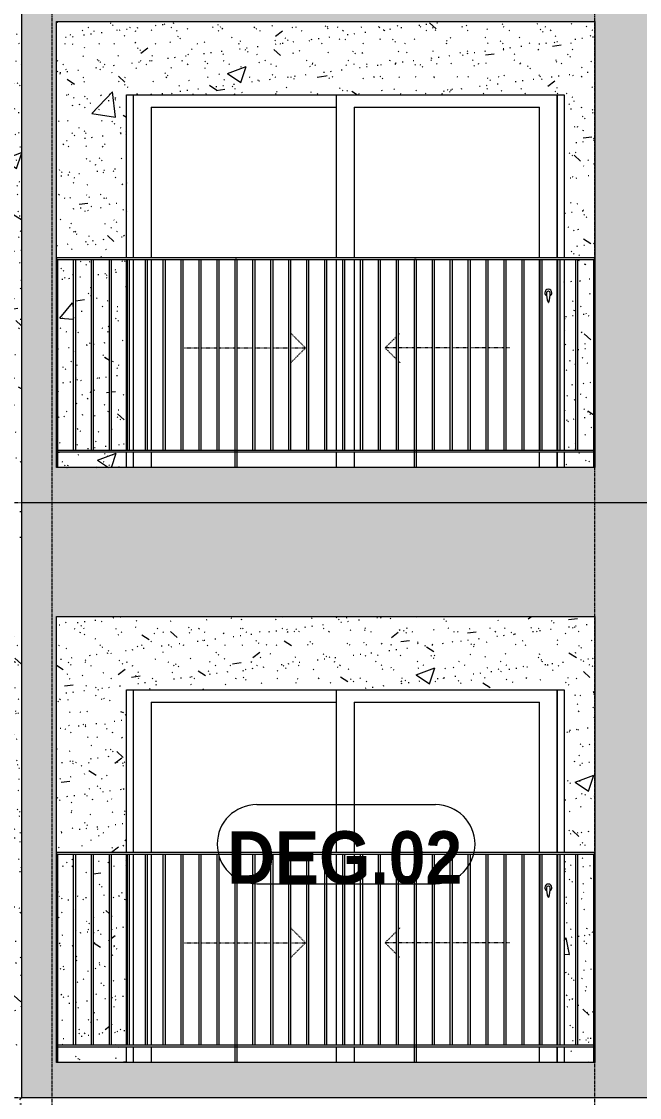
# Model space of a CAD drawing. Header units: millimetres. Extents: x 3451 to 201731, y -8641 to 35300.
# Drawn here: x 69762 to 73293, y 9000 to 15150 of the extents above; entities that cross this region are included whole.
import ezdxf

# ---------------------------------------------------------------- set-up
doc = ezdxf.new("R2010")
doc.units = ezdxf.units.MM
for name, pattern in [('Centre', [31.75, 6.35, -4.7625, 15.875, -4.7625]), ('Dash', [6, 3, -3]), ('Grid Line', [22.225, 12.7, -3.175, 3.175, -3.175])]:
    doc.linetypes.add(name, pattern=pattern)
for name, color, linetype, lineweight in [('0-1', 7, 'Continuous', 5), ('A-DOOR', 31, 'Continuous', 9), ('A-DOOR-FRAM', 31, 'Continuous', 9), ('A-DOOR-HDLN', 31, 'Dash', 18), ('A-DOOR-IDEN', 31, 'Continuous', 9), ('A-FLOR-HRAL', 11, 'Continuous', 9), ('A-FLOR-LEVL-2', 51, 'Centre', 9), ('A-WALL', 113, 'Continuous', 9), ('A-WALL-PATT-2', 9, 'Continuous', 9), ('A-WALL-PATT-3', 111, 'Continuous', 5), ('I-WALL-1', 7, 'Continuous', 9), ('S-GRID-1', 1, 'Grid Line', 9)]:
    doc.layers.add(name, color=color, linetype=linetype, lineweight=lineweight)
doc.styles.add('Arial_B_1', font='arialbd.ttf', dxfattribs={"width": 0.9, "height": 300})
pattern_1 = [(50, (49422.4, 14125), (1093.104, -95.634), [114.3, -1257.3]), (355, (49422.4, 14125), (-211.46, 1146.34), [91.44, -1005.84]), (100.451, (49513.5, 14117), (881.656, 1050.7), [97.14, -1068.54]), (46.184, (49422.4, 14429.8), (1626.475, -252.26), [171.45, -1885.95]), (96.636, (49558, 14408.8), (1424.42, 1484.57), [145.71, -1602.81]), (351.184, (49422.4, 14429.8), (1424.43, 1484.55), [137.16, -1508.76]), (21, (49574.8, 14353.6), (909.686, -613.59), [114.3, -1257.3]), (326, (49574.8, 14353.6), (370.81, 1105.13), [91.44, -1005.84]), (71.451, (49650.6, 14302.5), (1280.503, 491.53), [97.14, -1068.54]), (37.5, (49422.43, 14125), (18.5313, 507.33), [50.292, -943.356, 50.292, -970.788, -1009.65]), (37.5, (49422.43, 14125), (18.5313, 507.33), [-2014.728, 50.292, -959.358]), (7.5, (49422.43, 14125), (400.918, 601.084), [50.292, -531.876, 50.292, -920.496, -384.81]), (7.5, (49422.43, 14125), (400.918, 601.084), [-1552.956, 50.292, -334.518]), (327.5, (49082.58, 14125), (813.545, -34.374), [50.292, -330.708, 50.292, -1138.428, -1577.34]), (327.5, (49082.58, 14125), (813.545, -34.374), [-1569.72, 50.292, -1527.048]), (317.5, (48930.2, 14125), (888.775, 152.56), [50.292, -445.008, 50.292, -739.14, -1120.14]), (317.5, (48930.2, 14125), (888.775, 152.56), [-1284.73, 50.29, -1069.85])]
pattern_2 = [(37.5, (49422.43, 14125), (-4.79953, 146.8239), [5.029, -110.795, 5.029, -124.511, -123.825]), (37.5, (49422.43, 14125), (-4.79953, 146.8239), [-245.364, 5.029, -118.796]), (7.5, (49422.43, 14125), (134.8574, 215.0472), [5.029, -57.455, 5.029, -99.365, -40.005]), (7.5, (49422.43, 14125), (134.8574, 215.0472), [-166.878, 5.029, -34.976]), (327.5, (49328.7, 14125), (237.29776, 0.4316), [5.029, -33.071, 5.029, -132.131, -179.07]), (327.5, (49328.7, 14125), (237.29776, 0.4316), [-175.26, 5.029, -174.041]), (317.5, (49328.7, 14125), (229.067, 66.8792), [5.029, -14.021, 5.029, -84.887, -102.87]), (317.5, (49328.7, 14125), (229.067, 66.8792), [-108.966, 5.029, -97.841])]

# ---------------------------------------------------------------- blocks, each defined once
blk = doc.blocks.new('NCV_TKTC_TANG 3 - 4_rvt-1-TKCS_MẶT CẮT C')
at = {"layer": 'A-WALL-PATT-2'}
h = blk.add_hatch(dxfattribs=at)
h.set_pattern_fill('FP_4', color=256, style=0, pattern_type=2)
h.set_pattern_definition(pattern_1)
h.paths.add_polyline_path([(69761.9, 12350), (69761.9, 12550), (69759, 12550), (69759, 12690), (68644, 12690), (68644, 12594), (69751.9, 12594), (69751.9, 12350)])
h.paths.add_polyline_path([(69431.5, 12700), (69534, 12700), (69534, 13315), (69431.5, 13315), (69431.5, 12700.1)])
h.paths.add_polyline_path([(69084, 12700), (69084, 13315), (68981.5, 13315), (68981.5, 12700), (69024.5, 12700)])
h.paths.add_polyline_path([(69421.5, 12700), (69421.5, 13315), (69319, 13315), (69319, 12700)])
h.paths.add_polyline_path([(68971.5, 12700), (68971.5, 13315), (68869, 13315), (68869, 12700)])
h.paths.add_polyline_path([(69309, 12700), (69309, 13315), (69206.5, 13315), (69206.5, 12700)])
h.paths.add_polyline_path([(69758, 12700), (69759, 12700), (69759, 13790), (69656.5, 13790), (69656.5, 12700)])
h.paths.add_polyline_path([(69544, 12700), (69646.5, 12700), (69646.5, 13790), (69637, 13790), (69637, 13315), (69544, 13315), (69544, 12945.8)])
h.paths.add_polyline_path([(69196.5, 12700), (69196.5, 13315), (69094, 13315), (69094, 12700)])
h.paths.add_polyline_path([(68859, 12700), (68859, 13315), (68756.5, 13315), (68756.5, 12700)])
h.paths.add_polyline_path([(68746.5, 12700), (68746.5, 13315), (68737, 13315), (68737, 13790), (68644, 13790), (68644, 12700)])
h.paths.add_polyline_path([(68634.9, 13790), (68639, 13790), (68639, 13800), (68737, 13800), (68737, 14715), (69637, 14715), (69637, 13800), (69761.9, 13800), (69761.9, 15600), (69751.9, 15600), (69751.9, 15150), (68634.9, 15150), (68634.9, 14800)])
h = blk.add_hatch(dxfattribs=at)
h.set_pattern_fill('FP_5', color=256, style=0, pattern_type=2)
h.set_pattern_definition(pattern_2)
h.paths.add_polyline_path([(69761.9, 12350), (69761.9, 12550), (69759, 12550), (69759, 12690), (68644, 12690), (68644, 12594), (69751.9, 12594), (69751.9, 12350)])
h.paths.add_polyline_path([(69431.5, 12700), (69534, 12700), (69534, 13315), (69431.5, 13315), (69431.5, 12700.1)])
h.paths.add_polyline_path([(69084, 12700), (69084, 13315), (68981.5, 13315), (68981.5, 12700), (69024.5, 12700)])
h.paths.add_polyline_path([(69421.5, 12700), (69421.5, 13315), (69319, 13315), (69319, 12700)])
h.paths.add_polyline_path([(68971.5, 12700), (68971.5, 13315), (68869, 13315), (68869, 12700)])
h.paths.add_polyline_path([(69309, 12700), (69309, 13315), (69206.5, 13315), (69206.5, 12700)])
h.paths.add_polyline_path([(69758, 12700), (69759, 12700), (69759, 13790), (69656.5, 13790), (69656.5, 12700)])
h.paths.add_polyline_path([(69544, 12700), (69646.5, 12700), (69646.5, 13790), (69637, 13790), (69637, 13315), (69544, 13315), (69544, 12945.8)])
h.paths.add_polyline_path([(69196.5, 12700), (69196.5, 13315), (69094, 13315), (69094, 12700)])
h.paths.add_polyline_path([(68859, 12700), (68859, 13315), (68756.5, 13315), (68756.5, 12700)])
h.paths.add_polyline_path([(68746.5, 12700), (68746.5, 13315), (68737, 13315), (68737, 13790), (68644, 13790), (68644, 12700)])
h.paths.add_polyline_path([(68634.9, 13790), (68639, 13790), (68639, 13800), (68737, 13800), (68737, 14715), (69637, 14715), (69637, 13800), (69761.9, 13800), (69761.9, 15600), (69751.9, 15600), (69751.9, 15150), (68634.9, 15150), (68634.9, 14800)])
h = blk.add_hatch(dxfattribs=at)
h.set_pattern_fill('FP_4', color=256, style=0, pattern_type=2)
h.set_pattern_definition(pattern_1)
h.paths.add_polyline_path([(69997.6, 12600), (70362.4, 12600), (70362.4, 12690), (69966.9, 12690), (69966.9, 12600), (69988.3, 12600)])
h.paths.add_polyline_path([(72883, 12600), (73031.9, 12600), (73031.9, 12690), (72862.4, 12690), (72862.4, 12600)])
h.paths.add_polyline_path([(70059.4, 12700), (70059.4, 13790), (69966.9, 13790), (69966.9, 12700), (70014.7, 12700)])
h.paths.add_polyline_path([(70161.9, 12700), (70161.9, 13790), (70069.4, 13790), (70069.4, 12700)])
h.paths.add_polyline_path([(70362.4, 12700), (70362.4, 13790), (70274.4, 13790), (70274.4, 12700), (70310.7, 12700)])
h.paths.add_polyline_path([(73031.9, 12700), (73031.9, 13790), (72939.4, 13790), (72939.4, 12700)])
h.paths.add_polyline_path([(72929.4, 12700), (72929.4, 13790), (72862.4, 13790), (72862.4, 12700), (72883, 12700)])
h.paths.add_polyline_path([(70264.4, 12700), (70264.4, 13790), (70171.9, 13790), (70171.9, 12700)])
h.paths.add_polyline_path([(72883, 13800), (73036.9, 13800), (73036.9, 15150), (69961.9, 15150), (69961.9, 13800), (70362.4, 13800), (70362.4, 14730), (72862.4, 14730), (72862.4, 13800)])
h = blk.add_hatch(dxfattribs=at)
h.set_pattern_fill('FP_5', color=256, style=0, pattern_type=2)
h.set_pattern_definition(pattern_2)
h.paths.add_polyline_path([(69997.6, 12600), (70362.4, 12600), (70362.4, 12690), (69966.9, 12690), (69966.9, 12600), (69988.3, 12600)])
h.paths.add_polyline_path([(72883, 12600), (73031.9, 12600), (73031.9, 12690), (72862.4, 12690), (72862.4, 12600)])
h.paths.add_polyline_path([(70059.4, 12700), (70059.4, 13790), (69966.9, 13790), (69966.9, 12700), (70014.7, 12700)])
h.paths.add_polyline_path([(70161.9, 12700), (70161.9, 13790), (70069.4, 13790), (70069.4, 12700)])
h.paths.add_polyline_path([(70362.4, 12700), (70362.4, 13790), (70274.4, 13790), (70274.4, 12700), (70310.7, 12700)])
h.paths.add_polyline_path([(73031.9, 12700), (73031.9, 13790), (72939.4, 13790), (72939.4, 12700)])
h.paths.add_polyline_path([(72929.4, 12700), (72929.4, 13790), (72862.4, 13790), (72862.4, 12700), (72883, 12700)])
h.paths.add_polyline_path([(70264.4, 12700), (70264.4, 13790), (70171.9, 13790), (70171.9, 12700)])
h.paths.add_polyline_path([(72883, 13800), (73036.9, 13800), (73036.9, 15150), (69961.9, 15150), (69961.9, 13800), (70362.4, 13800), (70362.4, 14730), (72862.4, 14730), (72862.4, 13800)])
at = {"layer": 'I-WALL-1'}
for p, q in [((70362.4, 13800), (70362.4, 14730)), ((70362.4, 14730), (72862.4, 14730)), ((72862.4, 14730), (72862.4, 13800)), ((70362.4, 12700), (70362.4, 13790)), ((72862.4, 13790), (72862.4, 12700)), ((70362.4, 12600), (70362.4, 12690)), ((72862.4, 12690), (72862.4, 12600)), ((69751.9, 12350), (69761.9, 12350))]:
    blk.add_line(p, q, dxfattribs=at)
blk = doc.blocks.new('NCV_TKTC_TANG 3 - 4_rvt-2-TKCS_MẶT CẮT C')
at = {"layer": 'A-WALL-PATT-2'}
h = blk.add_hatch(dxfattribs=at)
h.set_pattern_fill('FP_4', color=256, style=0, pattern_type=2)
h.set_pattern_definition(pattern_1)
h.paths.add_polyline_path([(69761.9, 8950), (69761.9, 9150), (69759, 9150), (69759, 9290), (68644, 9290), (68644, 9194), (69751.9, 9194), (69751.9, 8950)])
h.paths.add_polyline_path([(69421.5, 9300), (69421.5, 9915), (69319, 9915), (69319, 9300)])
h.paths.add_polyline_path([(69431.5, 9300), (69534, 9300), (69534, 9915), (69431.5, 9915), (69431.5, 9300.1)])
h.paths.add_polyline_path([(69084, 9300), (69084, 9915), (68981.5, 9915), (68981.5, 9300), (69024.5, 9300)])
h.paths.add_polyline_path([(69309, 9300), (69309, 9915), (69206.5, 9915), (69206.5, 9300)])
h.paths.add_polyline_path([(68644, 9300), (68746.5, 9300), (68746.5, 9915), (68737, 9915), (68737, 10390), (68644, 10390), (68644, 9731.9)])
h.paths.add_polyline_path([(68756.5, 9300), (68859, 9300), (68859, 9915), (68756.5, 9915), (68756.5, 9897.7)])
h.paths.add_polyline_path([(69759, 9300), (69759, 10390), (69656.5, 10390), (69656.5, 9300), (69758, 9300)])
h.paths.add_polyline_path([(68971.5, 9300), (68971.5, 9915), (68869, 9915), (68869, 9300)])
h.paths.add_polyline_path([(69646.5, 9300), (69646.5, 10390), (69637, 10390), (69637, 9915), (69544, 9915), (69544, 9300)])
h.paths.add_polyline_path([(69196.5, 9300), (69196.5, 9915), (69094, 9915), (69094, 9300)])
h.paths.add_polyline_path([(68639, 10390), (68639, 10400), (68737, 10400), (68737, 11315), (69637, 11315), (69637, 10400), (69761.9, 10400), (69761.9, 12200), (69751.9, 12200), (69751.9, 11750), (68634.9, 11750), (68634.9, 10390)])
h = blk.add_hatch(dxfattribs=at)
h.set_pattern_fill('FP_5', color=256, style=0, pattern_type=2)
h.set_pattern_definition(pattern_2)
h.paths.add_polyline_path([(69761.9, 8950), (69761.9, 9150), (69759, 9150), (69759, 9290), (68644, 9290), (68644, 9194), (69751.9, 9194), (69751.9, 8950)])
h.paths.add_polyline_path([(69421.5, 9300), (69421.5, 9915), (69319, 9915), (69319, 9300)])
h.paths.add_polyline_path([(69431.5, 9300), (69534, 9300), (69534, 9915), (69431.5, 9915), (69431.5, 9300.1)])
h.paths.add_polyline_path([(69084, 9300), (69084, 9915), (68981.5, 9915), (68981.5, 9300), (69024.5, 9300)])
h.paths.add_polyline_path([(69309, 9300), (69309, 9915), (69206.5, 9915), (69206.5, 9300)])
h.paths.add_polyline_path([(68644, 9300), (68746.5, 9300), (68746.5, 9915), (68737, 9915), (68737, 10390), (68644, 10390), (68644, 9731.9)])
h.paths.add_polyline_path([(68756.5, 9300), (68859, 9300), (68859, 9915), (68756.5, 9915), (68756.5, 9897.7)])
h.paths.add_polyline_path([(69759, 9300), (69759, 10390), (69656.5, 10390), (69656.5, 9300), (69758, 9300)])
h.paths.add_polyline_path([(68971.5, 9300), (68971.5, 9915), (68869, 9915), (68869, 9300)])
h.paths.add_polyline_path([(69646.5, 9300), (69646.5, 10390), (69637, 10390), (69637, 9915), (69544, 9915), (69544, 9300)])
h.paths.add_polyline_path([(69196.5, 9300), (69196.5, 9915), (69094, 9915), (69094, 9300)])
h.paths.add_polyline_path([(68639, 10390), (68639, 10400), (68737, 10400), (68737, 11315), (69637, 11315), (69637, 10400), (69761.9, 10400), (69761.9, 12200), (69751.9, 12200), (69751.9, 11750), (68634.9, 11750), (68634.9, 10390)])
h = blk.add_hatch(dxfattribs=at)
h.set_pattern_fill('FP_4', color=256, style=0, pattern_type=2)
h.set_pattern_definition(pattern_1)
h.paths.add_polyline_path([(70310.7, 9200), (70362.4, 9200), (70362.4, 9290), (69966.9, 9290), (69966.9, 9200), (69997.6, 9200)])
h.paths.add_polyline_path([(72862.4, 9200), (73031.9, 9200), (73031.9, 9290), (72862.4, 9290)])
h.paths.add_polyline_path([(70274.4, 9300), (70362.4, 9300), (70362.4, 10390), (70274.4, 10390), (70274.4, 9348.8)])
h.paths.add_polyline_path([(70264.4, 9300), (70264.4, 10390), (70171.9, 10390), (70171.9, 9300)])
h.paths.add_polyline_path([(72939.4, 9300), (73031.9, 9300), (73031.9, 10390), (72939.4, 10390)])
h.paths.add_polyline_path([(72929.4, 9300), (72929.4, 10390), (72862.4, 10390), (72862.4, 9300), (72883, 9300)])
h.paths.add_polyline_path([(70161.9, 9300), (70161.9, 10390), (70069.4, 10390), (70069.4, 9300)])
h.paths.add_polyline_path([(69966.9, 9300), (70059.4, 9300), (70059.4, 10390), (69966.9, 10390), (69966.9, 9348.8)])
h.paths.add_polyline_path([(70199, 10400), (70362.4, 10400), (70362.4, 11330), (72862.4, 11330), (72862.4, 10400), (73036.9, 10400), (73036.9, 11750), (69961.9, 11749.5), (69961.9, 10400)])
h = blk.add_hatch(dxfattribs=at)
h.set_pattern_fill('FP_5', color=256, style=0, pattern_type=2)
h.set_pattern_definition(pattern_2)
h.paths.add_polyline_path([(70310.7, 9200), (70362.4, 9200), (70362.4, 9290), (69966.9, 9290), (69966.9, 9200), (69997.6, 9200)])
h.paths.add_polyline_path([(72862.4, 9200), (73031.9, 9200), (73031.9, 9290), (72862.4, 9290)])
h.paths.add_polyline_path([(70274.4, 9300), (70362.4, 9300), (70362.4, 10390), (70274.4, 10390), (70274.4, 9348.8)])
h.paths.add_polyline_path([(70264.4, 9300), (70264.4, 10390), (70171.9, 10390), (70171.9, 9300)])
h.paths.add_polyline_path([(72939.4, 9300), (73031.9, 9300), (73031.9, 10390), (72939.4, 10390)])
h.paths.add_polyline_path([(72929.4, 9300), (72929.4, 10390), (72862.4, 10390), (72862.4, 9300), (72883, 9300)])
h.paths.add_polyline_path([(70161.9, 9300), (70161.9, 10390), (70069.4, 10390), (70069.4, 9300)])
h.paths.add_polyline_path([(69966.9, 9300), (70059.4, 9300), (70059.4, 10390), (69966.9, 10390), (69966.9, 9348.8)])
h.paths.add_polyline_path([(70199, 10400), (70362.4, 10400), (70362.4, 11330), (72862.4, 11330), (72862.4, 10400), (73036.9, 10400), (73036.9, 11750), (69961.9, 11749.5), (69961.9, 10400)])
at = {"layer": 'I-WALL-1'}
for p, q in [((69761.9, 12200), (69751.9, 12200)), ((70362.4, 10400), (70362.4, 11330)), ((70362.4, 11330), (72862.4, 11330)), ((72862.4, 11330), (72862.4, 10400)), ((70362.4, 9300), (70362.4, 10390)), ((72862.4, 10390), (72862.4, 9300)), ((70362.4, 9200), (70362.4, 9290)), ((72862.4, 9290), (72862.4, 9200))]:
    blk.add_line(p, q, dxfattribs=at)
blk = doc.blocks.new('Railing - 10mm-1251313-TKCS_MẶT CẮT C')
at = {"layer": 'A-FLOR-HRAL'}
for p, q in [((61811, 5900), (61811, 6990)), ((61821, 6990), (61821, 5900))]:
    blk.add_line(p, q, dxfattribs=at)
blk = doc.blocks.new('Railing - 50 x 10mm-1251315-TKCS_MẶT CẮT C')
at = {"layer": 'A-FLOR-HRAL'}
for p, q in [((62758.1, 6990), (62748.1, 6990)), ((62748.1, 5800), (62748.1, 6990)), ((62758.1, 6990), (62758.1, 5800))]:
    blk.add_line(p, q, dxfattribs=at)
blk = doc.blocks.new('Railing - 50 x 10mm-V80-TKCS_MẶT CẮT C')
at = {"layer": 'A-FLOR-HRAL'}
for q in [(69961.8, 3590), (69966.9, 2400)]:
    blk.add_line((69966.9, 3590), q, dxfattribs=at)
blk = doc.blocks.new('Railing - 50 x 10mm-V164-TKCS_MẶT CẮT C')
at = {"layer": 'A-FLOR-HRAL'}
for p in [(73036.9, 6990), (73031.9, 5799.7)]:
    blk.add_line(p, (73031.9, 6990), dxfattribs=at)
blk = doc.blocks.new('Railing - Railing-4537100-TKCS_MẶT CẮT C')
at = {"layer": 'A-FLOR-HRAL'}
for p, q in [((69961.9, 9290), (69961.9, 9300)), ((69961.9, 9300), (73036.9, 9300)), ((69961.9, 9290), (73036.9, 9290))]:
    blk.add_line(p, q, dxfattribs=at)
for name, p in [('Railing - 50 x 10mm-V80-TKCS_MẶT CẮT C', (0, 6800)), ('Railing - 10mm-1251313-TKCS_MẶT CẮT C', (8248.4, 3400)), ('Railing - 10mm-1251313-TKCS_MẶT CẮT C', (8350.9, 3400)), ('Railing - 10mm-1251313-TKCS_MẶT CẮT C', (8453.4, 3400)), ('Railing - 10mm-1251313-TKCS_MẶT CẮT C', (8555.9, 3400)), ('Railing - 10mm-1251313-TKCS_MẶT CẮT C', (8658.4, 3400)), ('Railing - 10mm-1251313-TKCS_MẶT CẮT C', (8760.9, 3400)), ('Railing - 10mm-1251313-TKCS_MẶT CẮT C', (8863.4, 3400)), ('Railing - 10mm-1251313-TKCS_MẶT CẮT C', (8965.9, 3400)), ('Railing - 10mm-1251313-TKCS_MẶT CẮT C', (9068.4, 3400)), ('Railing - 50 x 10mm-1251315-TKCS_MẶT CẮT C', (8233.9, 3400)), ('Railing - 10mm-1251313-TKCS_MẶT CẮT C', (9273.4, 3400)), ('Railing - 10mm-1251313-TKCS_MẶT CẮT C', (9375.9, 3400)), ('Railing - 10mm-1251313-TKCS_MẶT CẮT C', (9478.4, 3400)), ('Railing - 10mm-1251313-TKCS_MẶT CẮT C', (9580.9, 3400)), ('Railing - 10mm-1251313-TKCS_MẶT CẮT C', (9683.4, 3400)), ('Railing - 10mm-1251313-TKCS_MẶT CẮT C', (9785.9, 3400)), ('Railing - 10mm-1251313-TKCS_MẶT CẮT C', (9888.4, 3400)), ('Railing - 10mm-1251313-TKCS_MẶT CẮT C', (9990.9, 3400)), ('Railing - 10mm-1251313-TKCS_MẶT CẮT C', (10093.4, 3400)), ('Railing - 50 x 10mm-1251315-TKCS_MẶT CẮT C', (9258.8, 3400)), ('Railing - 10mm-1251313-TKCS_MẶT CẮT C', (10298.4, 3400)), ('Railing - 10mm-1251313-TKCS_MẶT CẮT C', (10400.9, 3400)), ('Railing - 10mm-1251313-TKCS_MẶT CẮT C', (10503.3, 3400)), ('Railing - 10mm-1251313-TKCS_MẶT CẮT C', (10605.8, 3400)), ('Railing - 10mm-1251313-TKCS_MẶT CẮT C', (10708.3, 3400)), ('Railing - 10mm-1251313-TKCS_MẶT CẮT C', (10810.8, 3400)), ('Railing - 10mm-1251313-TKCS_MẶT CẮT C', (10913.3, 3400)), ('Railing - 10mm-1251313-TKCS_MẶT CẮT C', (11015.8, 3400)), ('Railing - 10mm-1251313-TKCS_MẶT CẮT C', (11118.3, 3400)), ('Railing - 50 x 10mm-V164-TKCS_MẶT CẮT C', (0, 3400))]:
    blk.add_blockref(name, p)
blk = doc.blocks.new('Top Rail Type - Top Rail_Internal_-4537101-TKCS_MẶT CẮT C')
at = {"layer": 'A-FLOR-HRAL'}
for p, q in [((69961.9, 10390), (69961.9, 10400)), ((73036.9, 10400), (69961.9, 10400)), ((69961.9, 10390), (73036.9, 10390))]:
    blk.add_line(p, q, dxfattribs=at)
blk = doc.blocks.new('DEG_02-DEG_03 - DEG_02-2500x2400mm-CỬA ĐI 02 CÁNH TRƯỢT-V165-TKCS_MẶT CẮT C')
at = {"layer": 'A-DOOR'}
for p, q in [((71561.9, 7000), (71561.9, 7930)), ((72821.9, 7930), (72821.9, 7000)), ((70501.9, 7860), (70501.9, 7000)), ((70501.9, 7860), (71561.9, 7860)), ((71661.9, 7860), (71661.9, 7000)), ((71661.9, 7860), (72721.9, 7860)), ((72721.9, 7000), (72721.9, 7860)), ((70501.9, 6990), (70501.9, 5900)), ((71561.9, 5900), (71561.9, 6990)), ((71661.9, 6990), (71661.9, 5900)), ((72721.9, 5900), (72721.9, 6990)), ((72821.9, 6990), (72821.9, 5900)), ((70501.9, 5890), (70501.9, 5800)), ((71561.9, 5800), (71561.9, 5890)), ((71661.9, 5890), (71661.9, 5800)), ((72721.9, 5800), (72721.9, 5890)), ((72821.9, 5890), (72821.9, 5800))]:
    blk.add_line(p, q, dxfattribs=at)
at = {"layer": 'A-DOOR', "flags": 128}
blk.add_lwpolyline([(72773.4, 6808.7), (72773.4, 6808.7), (72773.4, 6808.7), (72773.4, 6808.7), (72773.4, 6808.7), (72773.3, 6808.7), (72773.3, 6808.7), (72773.3, 6808.7), (72773.3, 6808.7), (72773.3, 6808.7), (72773.2, 6808.7), (72773.2, 6808.7), (72773.2, 6808.7), (72773.2, 6808.7), (72773.1, 6808.7), (72773.1, 6808.7), (72773.1, 6808.7), (72773, 6808.7), (72773, 6808.7), (72772.9, 6808.7), (72772.9, 6808.7), (72772.8, 6808.7), (72772.8, 6808.7), (72772.7, 6808.7), (72772.7, 6808.7), (72772.6, 6808.7), (72772.6, 6808.7), (72772.5, 6808.7), (72772.5, 6808.7), (72772.4, 6808.7), (72772.4, 6808.7), (72772.3, 6808.7), (72772.3, 6808.7), (72772.2, 6808.7), (72772.1, 6808.7), (72772.1, 6808.7), (72772, 6808.7), (72772, 6808.7), (72771.9, 6808.7), (72771.8, 6808.7), (72771.8, 6808.7), (72771.7, 6808.7), (72771.7, 6808.7), (72771.6, 6808.7), (72771.5, 6808.7), (72771.5, 6808.7), (72771.4, 6808.7), (72771.4, 6808.7), (72771.3, 6808.7), (72771.3, 6808.7), (72771.2, 6808.7), (72771.2, 6808.7), (72771.1, 6808.7), (72771.1, 6808.7), (72771, 6808.7), (72771, 6808.7), (72770.9, 6808.7), (72770.9, 6808.7), (72770.8, 6808.7), (72770.8, 6808.7), (72770.7, 6808.7), (72770.7, 6808.7), (72770.7, 6808.7), (72770.6, 6808.7), (72770.6, 6808.7), (72770.6, 6808.7), (72770.5, 6808.7), (72770.5, 6808.7), (72770.5, 6808.7), (72770.5, 6808.7), (72770.5, 6808.7), (72770.4, 6808.7), (72770.4, 6808.7), (72770.4, 6808.7), (72770.4, 6808.7), (72770.4, 6808.7), (72770.4, 6808.7)], dxfattribs=at)
at = {"layer": 'A-DOOR'}
for centre, radius, start, end in [((72771.9, 6800), 20, 0, 180), ((72771.9, 6800), 20, 180, 240), ((72770.4, 6799.2), 9.45, 90, 180), ((72925.7, 6799.2), 164.8, 180, 199.13397), ((72773.4, 6799.2), 9.45, 0, 90), ((72618.1, 6799.2), 164.8, 340.86603, 0), ((72771.9, 6800), 20, 300, 0), ((72772.3, 6746), 2.34, 199.13397, 261.03098), ((72771.5, 6746), 2.34, 278.96902, 340.86603)]:
    blk.add_arc(centre, radius, start, end, dxfattribs=at)
at = {"layer": 'A-DOOR-FRAM'}
for p, q in [((70401.9, 7000), (70401.9, 7930)), ((72821.9, 7000), (72821.9, 7930)), ((72861.9, 7930), (72861.9, 7000)), ((70401.9, 5900), (70401.9, 6990)), ((72821.9, 5900), (72821.9, 6990)), ((72861.9, 6990), (72861.9, 5900)), ((70401.9, 5800), (70401.9, 5890)), ((72821.9, 5800), (72821.9, 5890)), ((72861.9, 5890), (72861.9, 5800))]:
    blk.add_line(p, q, dxfattribs=at)
at = {"layer": 'A-DOOR-HDLN'}
for p, q in [((71384.6, 6484.2), (71299.8, 6569.1)), ((71839.1, 6484.2), (71904.4, 6549.5)), ((71914.4, 6559.5), (71924, 6569.1)), ((70684.4, 6484.2), (70776.9, 6484.2)), ((70786.9, 6484.2), (70879.4, 6484.2)), ((70889.4, 6484.2), (70981.9, 6484.2)), ((70991.9, 6484.2), (71084.4, 6484.2)), ((71094.4, 6484.2), (71186.9, 6484.2)), ((71196.9, 6484.2), (71289.4, 6484.2)), ((71299.4, 6484.2), (71384.6, 6484.2)), ((71384.6, 6484.2), (71299.8, 6399.4)), ((71839.1, 6484.2), (71904.4, 6419)), ((71904.4, 6484.2), (71839.1, 6484.2)), ((72006.9, 6484.2), (71914.4, 6484.2)), ((72109.4, 6484.2), (72016.9, 6484.2)), ((72211.9, 6484.2), (72119.4, 6484.2)), ((72314.4, 6484.2), (72221.9, 6484.2)), ((72416.9, 6484.2), (72324.4, 6484.2)), ((72519.4, 6484.2), (72426.9, 6484.2)), ((72549.1, 6484.2), (72529.4, 6484.2)), ((71914.4, 6409), (71924, 6399.4))]:
    blk.add_line(p, q, dxfattribs=at)
blk = doc.blocks.new('Railing - Railing-4537103-TKCS_MẶT CẮT C')
at = {"layer": 'A-FLOR-HRAL'}
for p, q in [((69961.9, 12690), (69961.9, 12700)), ((69961.9, 12700), (73036.9, 12700)), ((69961.9, 12690), (73036.9, 12690))]:
    blk.add_line(p, q, dxfattribs=at)
for name, p in [('Railing - 50 x 10mm-V80-TKCS_MẶT CẮT C', (0, 10200)), ('Railing - 10mm-1251313-TKCS_MẶT CẮT C', (8248.4, 6800)), ('Railing - 10mm-1251313-TKCS_MẶT CẮT C', (8350.9, 6800)), ('Railing - 10mm-1251313-TKCS_MẶT CẮT C', (8453.4, 6800)), ('Railing - 10mm-1251313-TKCS_MẶT CẮT C', (8555.9, 6800)), ('Railing - 10mm-1251313-TKCS_MẶT CẮT C', (8658.4, 6800)), ('Railing - 10mm-1251313-TKCS_MẶT CẮT C', (8760.9, 6800)), ('Railing - 10mm-1251313-TKCS_MẶT CẮT C', (8863.4, 6800)), ('Railing - 10mm-1251313-TKCS_MẶT CẮT C', (8965.9, 6800)), ('Railing - 10mm-1251313-TKCS_MẶT CẮT C', (9068.4, 6800)), ('Railing - 50 x 10mm-1251315-TKCS_MẶT CẮT C', (8233.9, 6800)), ('Railing - 10mm-1251313-TKCS_MẶT CẮT C', (9273.4, 6800)), ('Railing - 10mm-1251313-TKCS_MẶT CẮT C', (9375.9, 6800)), ('Railing - 10mm-1251313-TKCS_MẶT CẮT C', (9478.4, 6800)), ('Railing - 10mm-1251313-TKCS_MẶT CẮT C', (9580.9, 6800)), ('Railing - 10mm-1251313-TKCS_MẶT CẮT C', (9683.4, 6800)), ('Railing - 10mm-1251313-TKCS_MẶT CẮT C', (9785.9, 6800)), ('Railing - 10mm-1251313-TKCS_MẶT CẮT C', (9888.4, 6800)), ('Railing - 10mm-1251313-TKCS_MẶT CẮT C', (9990.9, 6800)), ('Railing - 10mm-1251313-TKCS_MẶT CẮT C', (10093.4, 6800)), ('Railing - 50 x 10mm-1251315-TKCS_MẶT CẮT C', (9258.8, 6800)), ('Railing - 10mm-1251313-TKCS_MẶT CẮT C', (10298.4, 6800)), ('Railing - 10mm-1251313-TKCS_MẶT CẮT C', (10400.9, 6800)), ('Railing - 10mm-1251313-TKCS_MẶT CẮT C', (10503.3, 6800)), ('Railing - 10mm-1251313-TKCS_MẶT CẮT C', (10605.8, 6800)), ('Railing - 10mm-1251313-TKCS_MẶT CẮT C', (10708.3, 6800)), ('Railing - 10mm-1251313-TKCS_MẶT CẮT C', (10810.8, 6800)), ('Railing - 10mm-1251313-TKCS_MẶT CẮT C', (10913.3, 6800)), ('Railing - 10mm-1251313-TKCS_MẶT CẮT C', (11015.8, 6800)), ('Railing - 10mm-1251313-TKCS_MẶT CẮT C', (11118.3, 6800)), ('Railing - 50 x 10mm-V164-TKCS_MẶT CẮT C', (0, 6800))]:
    blk.add_blockref(name, p)
blk = doc.blocks.new('Top Rail Type - Top Rail_Internal_-4537104-TKCS_MẶT CẮT C')
at = {"layer": 'A-FLOR-HRAL'}
for p, q in [((69961.9, 13790), (69961.9, 13800)), ((73036.9, 13800), (69961.9, 13800)), ((69961.9, 13790), (73036.9, 13790))]:
    blk.add_line(p, q, dxfattribs=at)
blk = doc.blocks.new('STN_Door Tag - STN_Door Tag-1788670-TKCS_MẶT CẮT C')
at = {"layer": 'A-DOOR-IDEN'}
for p, q in [((34031.7, 10331.8), (35051.8, 10331.8)), ((34031.7, 9879), (35051.8, 9879))]:
    blk.add_line(p, q, dxfattribs=at)
for centre, start, end in [((34031.7, 10105.4), 90, 270), ((35051.8, 10105.4), 270, 90)]:
    blk.add_arc(centre, 226.4, start, end, dxfattribs=at)

msp = doc.modelspace()

# ---------------------------------------------------------------- hatches: boundary and pattern name
at = {"layer": 'A-WALL-PATT-3'}
h = msp.add_hatch(color=256, dxfattribs=at)
h.paths.add_polyline_path([(72883, 12400), (73386.9, 12400), (73386.9, 15800), (69761.9, 15800), (69761.9, 12400), (71596.8, 12400)])
h.paths.add_polyline_path([(71596.8, 12600), (69961.8, 12600), (69961.8, 15150), (73036.9, 15150), (73036.9, 12600), (72883, 12600)])
h = msp.add_hatch(color=256, dxfattribs=at)
h.paths.add_polyline_path([(71596.8, 9000), (73386.9, 9000), (73386.9, 12400), (69761.9, 12400), (69761.9, 9000), (70310.7, 9000)])
h.paths.add_polyline_path([(70310.7, 9200), (69961.8, 9200), (69961.8, 11750), (73036.9, 11750), (73036.9, 9200), (71596.8, 9200)])

# ---------------------------------------------------------------- linework, layer by layer
at = {"layer": 'A-FLOR-LEVL-2'}
for p, q in [((3450.8, 12400), (93442.9, 12400)), ((3450.8, 9000), (93442.9, 9000))]:
    msp.add_line(p, q, dxfattribs=at)
at = {"layer": 'A-WALL'}
for p, q in [((69761.9, 15800), (69761.9, 9000)), ((69961.8, 12600), (69961.8, 15150)), ((69961.8, 15150), (73036.9, 15150)), ((73036.9, 15150), (73036.9, 12600)), ((73036.9, 12600), (69961.8, 12600)), ((69761.9, 12400), (76546.9, 12400)), ((69961.8, 9200), (69961.8, 11750)), ((69961.8, 11750), (73036.9, 11750)), ((73036.9, 11750), (73036.9, 9200)), ((73036.9, 9200), (69961.8, 9200)), ((69761.9, 9000), (76546.9, 9000))]:
    msp.add_line(p, q, dxfattribs=at)
at = {"layer": 'S-GRID-1'}
for p, q in [((69936.9, -1941), (69936.9, 30542.5)), ((73036.9, -1941), (73036.9, 30542.5))]:
    msp.add_line(p, q, dxfattribs=at)

# ---------------------------------------------------------------- block references
at = {"layer": '0-1'}
for name in ['NCV_TKTC_TANG 3 - 4_rvt-1-TKCS_MẶT CẮT C', 'NCV_TKTC_TANG 3 - 4_rvt-2-TKCS_MẶT CẮT C']:
    msp.add_blockref(name, (0, 0), dxfattribs=at)
at = {"layer": 'A-DOOR'}
for p in [(0, 6800), (0, 3400)]:
    msp.add_blockref('DEG_02-DEG_03 - DEG_02-2500x2400mm-CỬA ĐI 02 CÁNH TRƯỢT-V165-TKCS_MẶT CẮT C', p, dxfattribs=at)
at = {"layer": 'A-DOOR-IDEN'}
msp.add_blockref('STN_Door Tag - STN_Door Tag-1788670-TKCS_MẶT CẮT C', (37074.7, 342.4), dxfattribs=at)
at = {"layer": 'A-FLOR-HRAL'}
for name in ['Railing - Railing-4537103-TKCS_MẶT CẮT C', 'Top Rail Type - Top Rail_Internal_-4537104-TKCS_MẶT CẮT C', 'Top Rail Type - Top Rail_Internal_-4537101-TKCS_MẶT CẮT C', 'Railing - Railing-4537100-TKCS_MẶT CẮT C']:
    msp.add_blockref(name, (0, 0), dxfattribs=at)

# ---------------------------------------------------------------- texts
at = {"layer": 'A-DOOR-IDEN', "insert": (71608.8, 10370), "char_height": 300, "width": 1375.65, "attachment_point": 5, "line_spacing_factor": 0.936439, "style": 'Arial_B_1'}
msp.add_mtext('\\pt6.75,13.5,20.25,27,33.75,40.5,47.25,54,60.75,67.5,74.25,81,87.75,94.5,101.25,108,114.75,121.5,128.25,135,141.75,148.5,155.25,162,168.75,175.5,182.25,189,195.75,202.5,209.25,216;DEG.02', dxfattribs=at)

doc.saveas('drawing.dxf')
